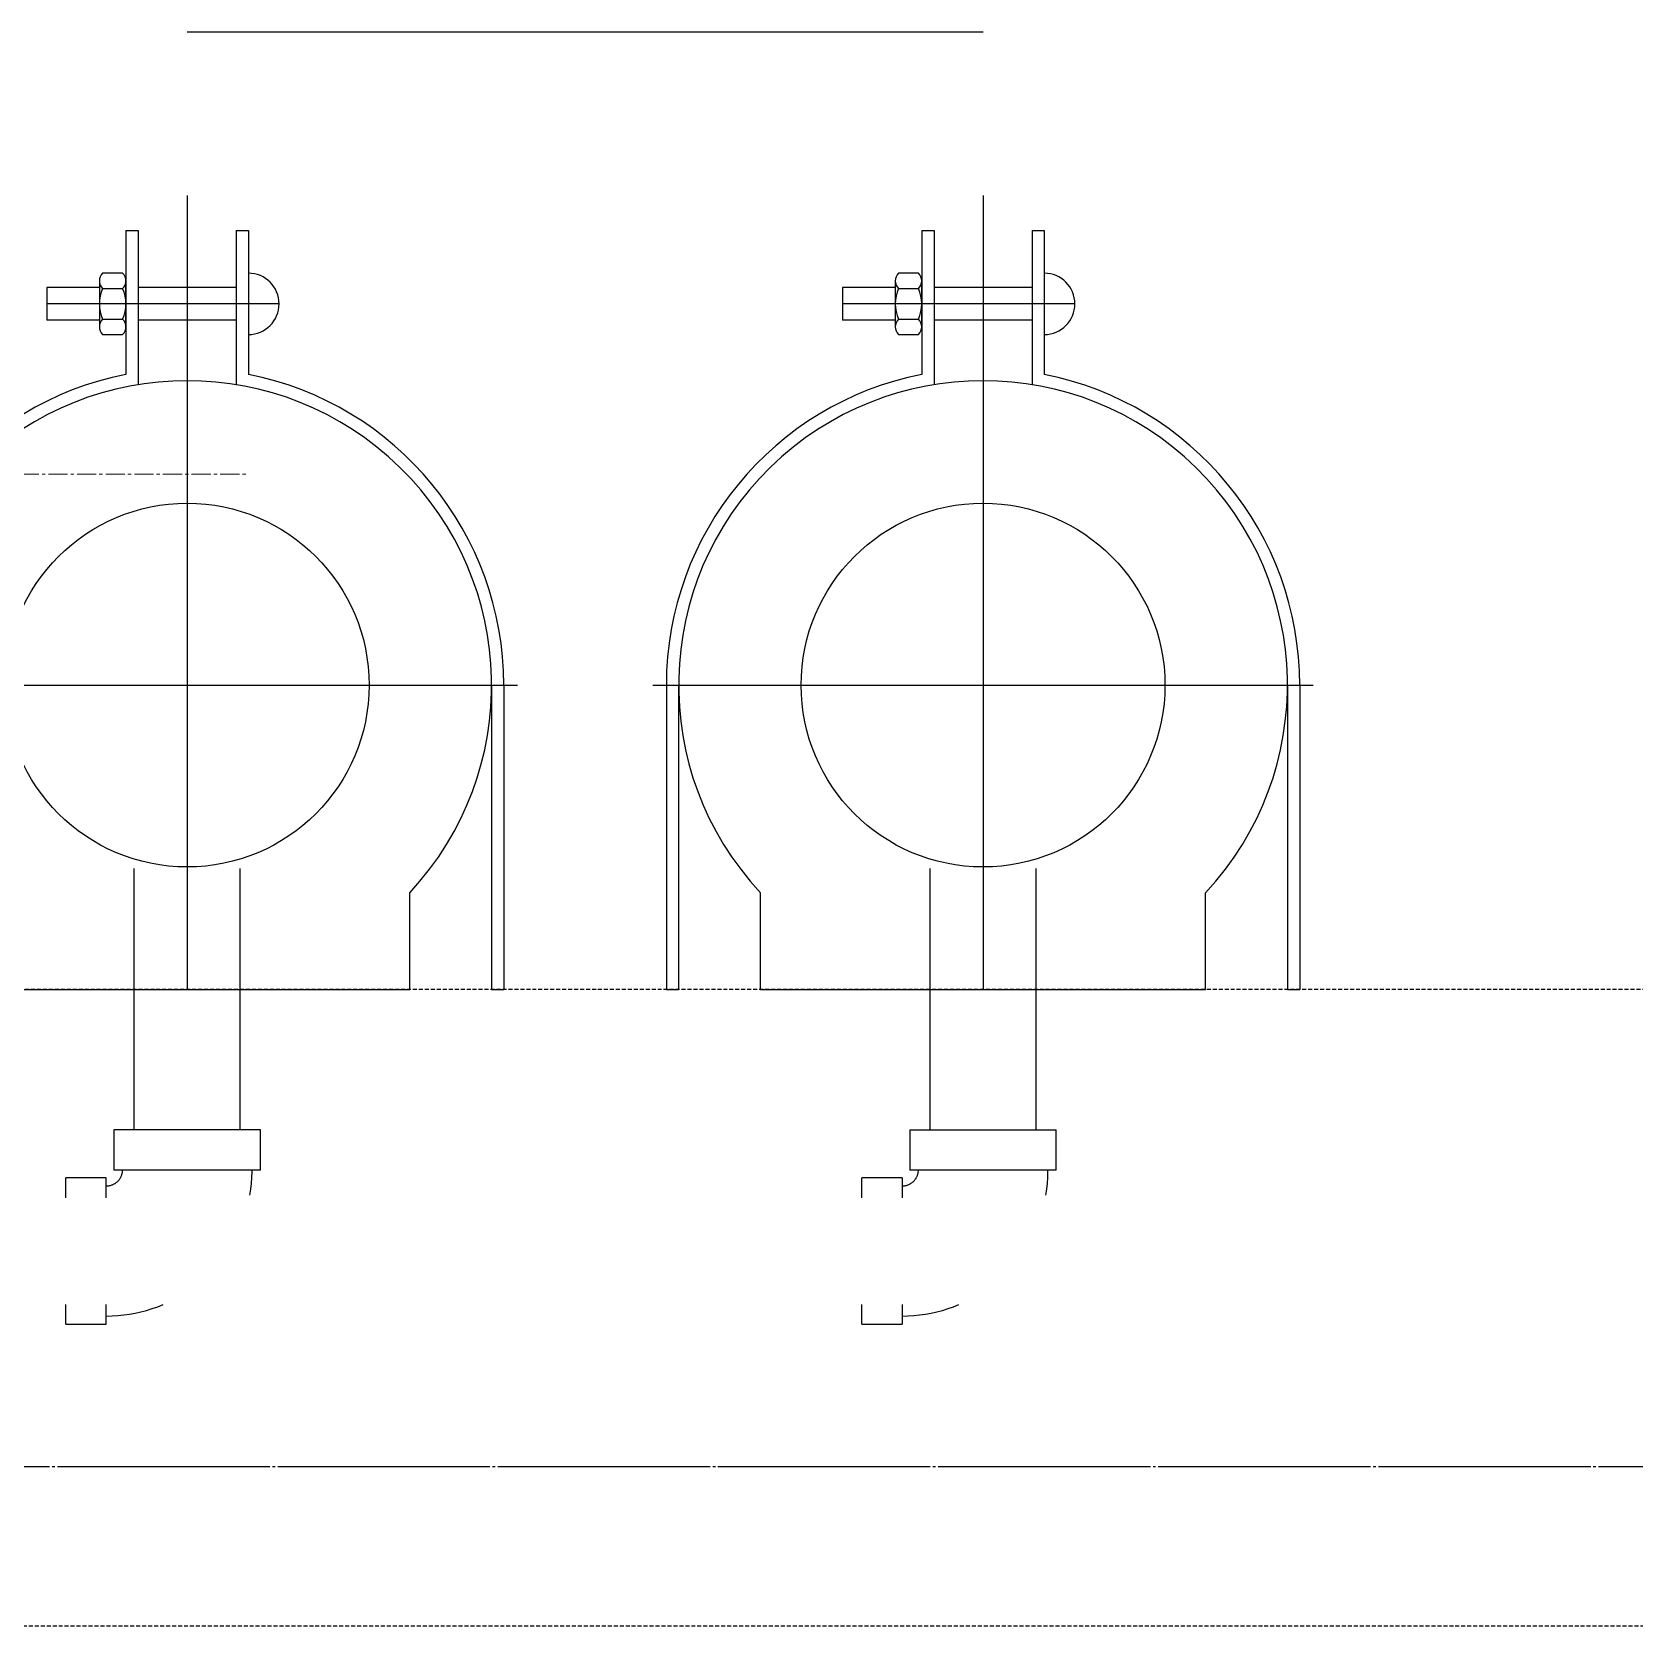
# Model space of a CAD drawing. Extents: x -76427 to 292734, y -42117 to 131250.
# Drawn here: x 10658 to 11161, y -36655 to -36154 of the extents above; entities that cross this region are included whole.
import ezdxf
from ezdxf.xclip import XClip

# ---------------------------------------------------------------- set-up
doc = ezdxf.new("R2010")
doc.units = 0
doc.header["$LTSCALE"] = 10
doc.header["$XCLIPFRAME"] = 2
for name, pattern in [('TPH12-SEC-@E$0$CENTERK5', [6.916, 6.667, -0.083, 0.083, -0.083]), ('XFM7P10PV$0$AP5B-SM-08-FNN-300-A(B)-LB1$0$0-ui-center', [0.9, 0.6, -0.1, 0.1, -0.1]), ('XFM7P10PV$0$AP5B-SM-08-FNN-300-A(B)-LB1$0$RDR1-SM-08-Cnn-D-00$0$CENTER', [50.8, 31.75, -6.35, 6.35, -6.35]), ('XFM7P10PV$0$HIDDEN', [0.375, 0.25, -0.125]), ('XFM7P10PV-200K$0$AP5B-SM-08-FNN-300-A(B)-LB1$0$0-ui-center', [0.9, 0.6, -0.1, 0.1, -0.1]), ('XFM7P10PV-200K$0$AP5B-SM-08-FNN-300-A(B)-LB1$0$RDR1-SM-08-Cnn-D-00$0$CENTER', [50.8, 31.75, -6.35, 6.35, -6.35]), ('XFM7P10PV-200K$0$HIDDEN', [0.375, 0.25, -0.125])]:
    doc.linetypes.add(name, pattern=pattern)
for name, color, linetype in [('TPH12-SEC-@E$0$H-SIN', 252, 'TPH12-SEC-@E$0$CENTERK5'), ('XFM7P10PV$0$AP5B-SM-08-FNN-300-A(B)-LB1$0$0-支架', 252, 'Continuous'), ('XFM7P10PV$0$U-PV-CHR', 252, 'Continuous'), ('XFM7P10PV$0$U-PV-CHS', 252, 'Continuous'), ('XFM7P10PV-200K$0$AP5B-SM-08-FNN-300-A(B)-LB1$0$0-支架', 7, 'Continuous'), ('XFM7P10PV-200K$0$U-PV-CHR', 3, 'Continuous'), ('XFM7P10PV-200K$0$U-PV-CHS', 1, 'Continuous')]:
    doc.layers.add(name, color=color, linetype=linetype)
doc.layers.add('XFM7P10PV$0$AP5B-SM-08-FNN-300-A(B)-LB1$0$PVAC-SUS-CENT-', color=252, linetype='XFM7P10PV$0$AP5B-SM-08-FNN-300-A(B)-LB1$0$0-ui-center', lineweight=5)
doc.layers.add('XFM7P10PV-200K$0$AP5B-SM-08-FNN-300-A(B)-LB1$0$PVAC-SUS-CENT-', color=9, linetype='XFM7P10PV-200K$0$AP5B-SM-08-FNN-300-A(B)-LB1$0$0-ui-center', lineweight=5, true_color=0x808080)

# ---------------------------------------------------------------- blocks, each defined once
blk = doc.blocks.new('TPH12-SEC-@E')
at = {"layer": 'TPH12-SEC-@E$0$H-SIN'}
blk.add_line((49200, 385950), (18729.59, 385950), dxfattribs=at)
blk = doc.blocks.new('XFM7P10PV-200K$0$AP5B-SM-08-FNN-300-A(B)-LB1$0$螺紋_彎頭 - 標準-V58-LB1-PX-X')
for p, q in [((-4636.483, 15983.48), (-4636.483, 15982.21)), ((-4631.883, 15982.21), (-4631.883, 15983.48)), ((-4636.723, 15981.97), (-4637.993, 15981.97)), ((-4637.993, 15977.37), (-4636.723, 15977.37))]:
    blk.add_line(p, q)
at = {"flags": 128}
for points in [[(-4636.223, 15982.21), (-4636.223, 15982.19), (-4636.224, 15982.17), (-4636.226, 15982.15), (-4636.229, 15982.13), (-4636.233, 15982.111), (-4636.237, 15982.091), (-4636.242, 15982.072), (-4636.248, 15982.053), (-4636.255, 15982.034), (-4636.262, 15982.015), (-4636.27, 15981.997), (-4636.279, 15981.979), (-4636.289, 15981.962), (-4636.299, 15981.944), (-4636.31, 15981.928), (-4636.322, 15981.911), (-4636.334, 15981.896), (-4636.347, 15981.88), (-4636.36, 15981.866), (-4636.374, 15981.851), (-4636.389, 15981.838), (-4636.404, 15981.825), (-4636.42, 15981.812), (-4636.436, 15981.8), (-4636.453, 15981.789), (-4636.47, 15981.779), (-4636.487, 15981.769), (-4636.505, 15981.76), (-4636.523, 15981.752), (-4636.542, 15981.744), (-4636.56, 15981.737), (-4636.579, 15981.731), (-4636.599, 15981.726), (-4636.618, 15981.721), (-4636.638, 15981.717), (-4636.657, 15981.714), (-4636.677, 15981.712), (-4636.697, 15981.711), (-4636.717, 15981.71), (-4636.723, 15981.71)], [(-4632.209, 15981.432), (-4632.182, 15981.613), (-4632.162, 15981.795), (-4632.149, 15981.978), (-4632.143, 15982.161), (-4632.143, 15982.21)], [(-4636.723, 15977.63), (-4636.54, 15977.634), (-4636.357, 15977.645), (-4636.174, 15977.663), (-4635.993, 15977.689), (-4635.813, 15977.721), (-4635.634, 15977.761), (-4635.457, 15977.808), (-4635.282, 15977.863), (-4635.109, 15977.924), (-4634.939, 15977.992)]]:
    blk.add_lwpolyline(points, dxfattribs=at)
for centre, major_axis, ratio, start_param, end_param in [((-4634.183, 15983.48), (-2.3, 0), 0.000011, 3.141592, 6.283184), ((-4637.993, 15979.67), (0, 2.3), 0.000001, 5.529771, 6.283197), ((-4636.723, 15979.67), (0, 2.3), 0.000001, 5.529458, 6.283197), ((-4634.183, 15982.21), (-2.3, 0), 0.000011, 3.141592, 6.283184), ((-4637.993, 15979.67), (0, 2.3), 0.000001, 3.141604, 3.896955), ((-4636.723, 15979.67), (0, 2.3), 0.000001, 3.141604, 3.896955)]:
    blk.add_ellipse(centre, major_axis=major_axis, ratio=ratio, start_param=start_param, end_param=end_param)
blk = doc.blocks.new('XFM7P10PV-200K$0$AP5B-SM-08-FNN-300-A(B)-LB1$0$RDR1-SM-08-Cnn-D-00$0$P-Clamp-80A+i30p')
at = {"color": 8, "linetype": 'XFM7P10PV-200K$0$AP5B-SM-08-FNN-300-A(B)-LB1$0$RDR1-SM-08-Cnn-D-00$0$CENTER'}
for p, q in [((0, 194.43), (0, 0)), ((-80.88, 74.55), (80.88, 74.55))]:
    blk.add_line(p, q, dxfattribs=at)
at = {"color": 0, "linetype": 'ByBlock'}
for p, q in [((-15, 185.93), (-15, 150.64)), ((-15, 185.93), (-12, 185.93)), ((-12, 185.93), (-12, 148.13)), ((12, 185.93), (12, 148.13)), ((12, 185.93), (15, 185.93)), ((15, 185.93), (15, 150.64)), ((-21.5, 173.56), (-21.5, 162.3)), ((-15.8, 175.43), (-20.7, 175.43)), ((-15, 162.3), (-15, 173.56)), ((-21.5, 171.93), (-34.39, 171.93)), ((-34.39, 171.93), (-34.39, 163.93)), ((-20.7, 171.68), (-15.8, 171.68)), ((12, 171.93), (-12, 171.93)), ((-21.5, 163.93), (-34.39, 163.93)), ((-20.7, 164.17), (-15.8, 164.17)), ((12, 163.93), (-12, 163.93)), ((-20.7, 160.42), (-15.8, 160.42)), ((-77.55, 74.55), (-77.55, 0)), ((-74.55, 74.55), (-74.55, 0)), ((74.55, 74.55), (74.55, 0)), ((77.55, 74.55), (77.55, 0)), ((-54.5, 0), (-54.5, 23.68)), ((54.5, 0), (54.5, 23.68)), ((-77.55, 0), (-74.55, 0)), ((-54.5, 0), (54.5, 0)), ((74.55, 0), (77.55, 0))]:
    blk.add_line(p, q, dxfattribs=at)
at = {"color": 1, "linetype": 'XFM7P10PV-200K$0$AP5B-SM-08-FNN-300-A(B)-LB1$0$RDR1-SM-08-Cnn-D-00$0$CENTER'}
blk.add_line((22.51, 167.93), (-34.39, 167.93), dxfattribs=at)
at = {"color": 0, "linetype": 'ByBlock'}
blk.add_circle((0, 74.55), 44.55, dxfattribs=at)
for centre, radius, start, end in [((-18.9, 173.56), 2.6, 133.818, 226.182), ((-17.6, 173.56), 2.6, 313.818, 46.182), ((15, 167.93), 7.51, 270, 90), ((-12.3, 167.93), 9.2, 155.9322, 204.0678), ((-24.2, 167.93), 9.2, 335.9322, 24.0678), ((-18.9, 162.3), 2.6, 133.818, 226.182), ((-17.6, 162.3), 2.6, 313.818, 46.182), ((0, 74.55), 77.55, 101.1526, 180), ((0, 74.55), 77.55, 0, 78.8474), ((0, 74.55), 74.55, 316.9747, 223.0253)]:
    blk.add_arc(centre, radius, start, end, dxfattribs=at)
blk = doc.blocks.new('XFM7P10PV-200K$0$AP5B-SM-08-FNN-300-A(B)-LB1$0$螺紋_彎頭 - 標準-V19-LB1-PX-X')
for p, q in [((-4611.483, 15983.48), (-4611.483, 15982.21)), ((-4611.483, 15983.48), (-4606.883, 15983.48)), ((-4606.883, 15982.21), (-4606.883, 15983.48)), ((-4611.723, 15981.97), (-4612.993, 15981.97)), ((-4612.993, 15981.345), (-4612.993, 15981.97)), ((-4611.723, 15981.97), (-4611.723, 15981.345)), ((-4606.883, 15982.21), (-4611.483, 15982.21)), ((-4612.993, 15977.37), (-4612.993, 15977.994)), ((-4611.723, 15977.994), (-4611.723, 15977.37)), ((-4612.993, 15977.37), (-4611.723, 15977.37))]:
    blk.add_line(p, q)
at = {"flags": 128}
for points in [[(-4611.223, 15982.21), (-4611.223, 15982.19), (-4611.224, 15982.17), (-4611.226, 15982.15), (-4611.229, 15982.13), (-4611.233, 15982.111), (-4611.237, 15982.091), (-4611.242, 15982.072), (-4611.248, 15982.053), (-4611.255, 15982.034), (-4611.262, 15982.015), (-4611.27, 15981.997), (-4611.279, 15981.979), (-4611.289, 15981.962), (-4611.299, 15981.944), (-4611.31, 15981.928), (-4611.322, 15981.911), (-4611.334, 15981.896), (-4611.347, 15981.88), (-4611.36, 15981.866), (-4611.374, 15981.851), (-4611.389, 15981.838), (-4611.404, 15981.825), (-4611.42, 15981.812), (-4611.436, 15981.8), (-4611.453, 15981.789), (-4611.47, 15981.779), (-4611.487, 15981.769), (-4611.505, 15981.76), (-4611.523, 15981.752), (-4611.542, 15981.744), (-4611.56, 15981.737), (-4611.579, 15981.731), (-4611.599, 15981.726), (-4611.618, 15981.721), (-4611.638, 15981.717), (-4611.657, 15981.714), (-4611.677, 15981.712), (-4611.697, 15981.711), (-4611.717, 15981.71), (-4611.723, 15981.71)], [(-4607.209, 15981.432), (-4607.182, 15981.613), (-4607.162, 15981.795), (-4607.149, 15981.978), (-4607.143, 15982.161), (-4607.143, 15982.21)], [(-4611.723, 15977.63), (-4611.54, 15977.634), (-4611.357, 15977.645), (-4611.174, 15977.663), (-4610.993, 15977.689), (-4610.813, 15977.721), (-4610.634, 15977.761), (-4610.457, 15977.808), (-4610.282, 15977.863), (-4610.109, 15977.924), (-4609.939, 15977.992)]]:
    blk.add_lwpolyline(points, dxfattribs=at)
blk = doc.blocks.new('XFM7P10PV-200K')
blk.add_line((10956.63, -36153.8), (10706.61, -36153.8))
at = {"layer": 'XFM7P10PV-200K$0$AP5B-SM-08-FNN-300-A(B)-LB1$0$0-支架', "linetype": 'XFM7P10PV-200K$0$HIDDEN', "ltscale": 0.5, "elevation": 0}
blk.add_lwpolyline([(11450.05, -36454.63), (9200, -36454.63), (9200, -36654.63), (11450.05, -36654.63)], close=True, dxfattribs=at)
at = {"layer": 'XFM7P10PV-200K$0$AP5B-SM-08-FNN-300-A(B)-LB1$0$PVAC-SUS-CENT-', "color": 1}
blk.add_line((9925.02, -36292.71), (10725.02, -36292.71), dxfattribs=at)
at = {"layer": 'XFM7P10PV-200K$0$U-PV-CHR'}
for p, q in [((10689.91, -36416.65), (10689.91, -36498.75)), ((10723.31, -36498.75), (10723.31, -36416.65))]:
    blk.add_line(p, q, dxfattribs=at)
at = {"layer": 'XFM7P10PV-200K$0$U-PV-CHS'}
for p, q in [((10939.93, -36416.65), (10939.93, -36498.75)), ((10973.33, -36498.75), (10973.33, -36416.65))]:
    blk.add_line(p, q, dxfattribs=at)
at = {"layer": 'XFM7P10PV-200K$0$U-PV-CHR'}
for name, p, xscale, yscale, zscale in [('XFM7P10PV-200K$0$AP5B-SM-08-FNN-300-A(B)-LB1$0$RDR1-SM-08-Cnn-D-00$0$P-Clamp-80A+i30p', (10706.61, -36454.63), 1.282828282827813, 1.282828282827813, 1.282828282827813), ('XFM7P10PV-200K$0$AP5B-SM-08-FNN-300-A(B)-LB1$0$螺紋_彎頭 - 標準-V58-LB1-PX-X', (57048.44, -196333.55), 10, 10, 10)]:
    blk.add_blockref(name, p, dxfattribs=dict(at, xscale=xscale, yscale=yscale, zscale=zscale))
at = {"layer": 'XFM7P10PV-200K$0$U-PV-CHS'}
for name, p, xscale, yscale, zscale in [('XFM7P10PV-200K$0$AP5B-SM-08-FNN-300-A(B)-LB1$0$RDR1-SM-08-Cnn-D-00$0$P-Clamp-80A+i30p', (10956.63, -36454.63), 1.282828282827813, 1.282828282827813, 1.282828282827813), ('XFM7P10PV-200K$0$AP5B-SM-08-FNN-300-A(B)-LB1$0$螺紋_彎頭 - 標準-V19-LB1-PX-X', (57048.46, -196333.55), 10, 10, 10)]:
    blk.add_blockref(name, p, dxfattribs=dict(at, xscale=xscale, yscale=yscale, zscale=zscale))
blk = doc.blocks.new('XFM7P10PV$0$AP5B-SM-08-FNN-300-A(B)-LB1$0$螺紋_彎頭 - 標準-V58-LB1-PX-X')
for p, q in [((-4636.483, 15983.48), (-4636.483, 15982.21)), ((-4631.883, 15982.21), (-4631.883, 15983.48)), ((-4636.723, 15981.97), (-4637.993, 15981.97)), ((-4637.993, 15977.37), (-4636.723, 15977.37))]:
    blk.add_line(p, q)
at = {"flags": 128}
for points in [[(-4636.223, 15982.21), (-4636.223, 15982.19), (-4636.224, 15982.17), (-4636.226, 15982.15), (-4636.229, 15982.13), (-4636.233, 15982.111), (-4636.237, 15982.091), (-4636.242, 15982.072), (-4636.248, 15982.053), (-4636.255, 15982.034), (-4636.262, 15982.015), (-4636.27, 15981.997), (-4636.279, 15981.979), (-4636.289, 15981.962), (-4636.299, 15981.944), (-4636.31, 15981.928), (-4636.322, 15981.911), (-4636.334, 15981.896), (-4636.347, 15981.88), (-4636.36, 15981.866), (-4636.374, 15981.851), (-4636.389, 15981.838), (-4636.404, 15981.825), (-4636.42, 15981.812), (-4636.436, 15981.8), (-4636.453, 15981.789), (-4636.47, 15981.779), (-4636.487, 15981.769), (-4636.505, 15981.76), (-4636.523, 15981.752), (-4636.542, 15981.744), (-4636.56, 15981.737), (-4636.579, 15981.731), (-4636.599, 15981.726), (-4636.618, 15981.721), (-4636.638, 15981.717), (-4636.657, 15981.714), (-4636.677, 15981.712), (-4636.697, 15981.711), (-4636.717, 15981.71), (-4636.723, 15981.71)], [(-4632.209, 15981.432), (-4632.182, 15981.613), (-4632.162, 15981.795), (-4632.149, 15981.978), (-4632.143, 15982.161), (-4632.143, 15982.21)], [(-4636.723, 15977.63), (-4636.54, 15977.634), (-4636.357, 15977.645), (-4636.174, 15977.663), (-4635.993, 15977.689), (-4635.813, 15977.721), (-4635.634, 15977.761), (-4635.457, 15977.808), (-4635.282, 15977.863), (-4635.109, 15977.924), (-4634.939, 15977.992)]]:
    blk.add_lwpolyline(points, dxfattribs=at)
for centre, major_axis, ratio, start_param, end_param in [((-4634.183, 15983.48), (-2.3, 0), 0.000011, 3.141592, 6.283184), ((-4637.993, 15979.67), (0, 2.3), 0.000001, 5.529771, 6.283197), ((-4636.723, 15979.67), (0, 2.3), 0.000001, 5.529458, 6.283197), ((-4634.183, 15982.21), (-2.3, 0), 0.000011, 3.141592, 6.283184), ((-4637.993, 15979.67), (0, 2.3), 0.000001, 3.141604, 3.896955), ((-4636.723, 15979.67), (0, 2.3), 0.000001, 3.141604, 3.896955)]:
    blk.add_ellipse(centre, major_axis=major_axis, ratio=ratio, start_param=start_param, end_param=end_param)
blk = doc.blocks.new('XFM7P10PV$0$AP5B-SM-08-FNN-300-A(B)-LB1$0$RDR1-SM-08-Cnn-D-00$0$P-Clamp-80A+i30p')
at = {"color": 8, "linetype": 'XFM7P10PV$0$AP5B-SM-08-FNN-300-A(B)-LB1$0$RDR1-SM-08-Cnn-D-00$0$CENTER'}
for p, q in [((0, 194.43), (0, 0)), ((-80.88, 74.55), (80.88, 74.55))]:
    blk.add_line(p, q, dxfattribs=at)
at = {"color": 0, "linetype": 'ByBlock'}
for p, q in [((-15, 185.93), (-15, 150.64)), ((-15, 185.93), (-12, 185.93)), ((-12, 185.93), (-12, 148.13)), ((12, 185.93), (12, 148.13)), ((12, 185.93), (15, 185.93)), ((15, 185.93), (15, 150.64)), ((-21.5, 173.56), (-21.5, 162.3)), ((-15.8, 175.43), (-20.7, 175.43)), ((-15, 162.3), (-15, 173.56)), ((-21.5, 171.93), (-34.39, 171.93)), ((-34.39, 171.93), (-34.39, 163.93)), ((-20.7, 171.68), (-15.8, 171.68)), ((12, 171.93), (-12, 171.93)), ((-21.5, 163.93), (-34.39, 163.93)), ((-20.7, 164.17), (-15.8, 164.17)), ((12, 163.93), (-12, 163.93)), ((-20.7, 160.42), (-15.8, 160.42)), ((-77.55, 74.55), (-77.55, 0)), ((-74.55, 74.55), (-74.55, 0)), ((74.55, 74.55), (74.55, 0)), ((77.55, 74.55), (77.55, 0)), ((-54.5, 0), (-54.5, 23.68)), ((54.5, 0), (54.5, 23.68)), ((-77.55, 0), (-74.55, 0)), ((-54.5, 0), (54.5, 0)), ((74.55, 0), (77.55, 0))]:
    blk.add_line(p, q, dxfattribs=at)
at = {"color": 1, "linetype": 'XFM7P10PV$0$AP5B-SM-08-FNN-300-A(B)-LB1$0$RDR1-SM-08-Cnn-D-00$0$CENTER'}
blk.add_line((22.51, 167.93), (-34.39, 167.93), dxfattribs=at)
at = {"color": 0, "linetype": 'ByBlock'}
blk.add_circle((0, 74.55), 44.55, dxfattribs=at)
for centre, radius, start, end in [((-18.9, 173.56), 2.6, 133.818, 226.182), ((-17.6, 173.56), 2.6, 313.818, 46.182), ((15, 167.93), 7.51, 270, 90), ((-12.3, 167.93), 9.2, 155.9322, 204.0678), ((-24.2, 167.93), 9.2, 335.9322, 24.0678), ((-18.9, 162.3), 2.6, 133.818, 226.182), ((-17.6, 162.3), 2.6, 313.818, 46.182), ((0, 74.55), 77.55, 101.1526, 180), ((0, 74.55), 77.55, 0, 78.8474), ((0, 74.55), 74.55, 316.9747, 223.0253)]:
    blk.add_arc(centre, radius, start, end, dxfattribs=at)
blk = doc.blocks.new('XFM7P10PV$0$AP5B-SM-08-FNN-300-A(B)-LB1$0$螺紋_彎頭 - 標準-V19-LB1-PX-X')
for p, q in [((-4611.483, 15983.48), (-4611.483, 15982.21)), ((-4611.483, 15983.48), (-4606.883, 15983.48)), ((-4606.883, 15982.21), (-4606.883, 15983.48)), ((-4611.723, 15981.97), (-4612.993, 15981.97)), ((-4612.993, 15981.345), (-4612.993, 15981.97)), ((-4611.723, 15981.97), (-4611.723, 15981.345)), ((-4606.883, 15982.21), (-4611.483, 15982.21)), ((-4612.993, 15977.37), (-4612.993, 15977.994)), ((-4611.723, 15977.994), (-4611.723, 15977.37)), ((-4612.993, 15977.37), (-4611.723, 15977.37))]:
    blk.add_line(p, q)
at = {"flags": 128}
for points in [[(-4611.223, 15982.21), (-4611.223, 15982.19), (-4611.224, 15982.17), (-4611.226, 15982.15), (-4611.229, 15982.13), (-4611.233, 15982.111), (-4611.237, 15982.091), (-4611.242, 15982.072), (-4611.248, 15982.053), (-4611.255, 15982.034), (-4611.262, 15982.015), (-4611.27, 15981.997), (-4611.279, 15981.979), (-4611.289, 15981.962), (-4611.299, 15981.944), (-4611.31, 15981.928), (-4611.322, 15981.911), (-4611.334, 15981.896), (-4611.347, 15981.88), (-4611.36, 15981.866), (-4611.374, 15981.851), (-4611.389, 15981.838), (-4611.404, 15981.825), (-4611.42, 15981.812), (-4611.436, 15981.8), (-4611.453, 15981.789), (-4611.47, 15981.779), (-4611.487, 15981.769), (-4611.505, 15981.76), (-4611.523, 15981.752), (-4611.542, 15981.744), (-4611.56, 15981.737), (-4611.579, 15981.731), (-4611.599, 15981.726), (-4611.618, 15981.721), (-4611.638, 15981.717), (-4611.657, 15981.714), (-4611.677, 15981.712), (-4611.697, 15981.711), (-4611.717, 15981.71), (-4611.723, 15981.71)], [(-4607.209, 15981.432), (-4607.182, 15981.613), (-4607.162, 15981.795), (-4607.149, 15981.978), (-4607.143, 15982.161), (-4607.143, 15982.21)], [(-4611.723, 15977.63), (-4611.54, 15977.634), (-4611.357, 15977.645), (-4611.174, 15977.663), (-4610.993, 15977.689), (-4610.813, 15977.721), (-4610.634, 15977.761), (-4610.457, 15977.808), (-4610.282, 15977.863), (-4610.109, 15977.924), (-4609.939, 15977.992)]]:
    blk.add_lwpolyline(points, dxfattribs=at)
blk = doc.blocks.new('XFM7P10PV')
blk.add_line((10956.63, -36153.8), (10706.61, -36153.8))
at = {"layer": 'XFM7P10PV$0$AP5B-SM-08-FNN-300-A(B)-LB1$0$0-支架', "linetype": 'XFM7P10PV$0$HIDDEN', "ltscale": 0.5, "elevation": 0}
blk.add_lwpolyline([(11450.05, -36454.63), (9200, -36454.63), (9200, -36654.63), (11450.05, -36654.63)], close=True, dxfattribs=at)
at = {"layer": 'XFM7P10PV$0$AP5B-SM-08-FNN-300-A(B)-LB1$0$PVAC-SUS-CENT-', "color": 1}
blk.add_line((9925.02, -36292.71), (10725.02, -36292.71), dxfattribs=at)
at = {"layer": 'XFM7P10PV$0$U-PV-CHR'}
for p, q in [((10689.91, -36416.65), (10689.91, -36498.75)), ((10723.31, -36498.75), (10723.31, -36416.65))]:
    blk.add_line(p, q, dxfattribs=at)
at = {"layer": 'XFM7P10PV$0$U-PV-CHS'}
for p, q in [((10939.93, -36416.65), (10939.93, -36498.75)), ((10973.33, -36498.75), (10973.33, -36416.65))]:
    blk.add_line(p, q, dxfattribs=at)
at = {"layer": 'XFM7P10PV$0$U-PV-CHR'}
for name, p, xscale, yscale, zscale in [('XFM7P10PV$0$AP5B-SM-08-FNN-300-A(B)-LB1$0$RDR1-SM-08-Cnn-D-00$0$P-Clamp-80A+i30p', (10706.61, -36454.63), 1.282828282827813, 1.282828282827813, 1.282828282827813), ('XFM7P10PV$0$AP5B-SM-08-FNN-300-A(B)-LB1$0$螺紋_彎頭 - 標準-V58-LB1-PX-X', (57048.44, -196333.55), 10, 10, 10)]:
    blk.add_blockref(name, p, dxfattribs=dict(at, xscale=xscale, yscale=yscale, zscale=zscale))
at = {"layer": 'XFM7P10PV$0$U-PV-CHS'}
for name, p, xscale, yscale, zscale in [('XFM7P10PV$0$AP5B-SM-08-FNN-300-A(B)-LB1$0$RDR1-SM-08-Cnn-D-00$0$P-Clamp-80A+i30p', (10956.63, -36454.63), 1.282828282827813, 1.282828282827813, 1.282828282827813), ('XFM7P10PV$0$AP5B-SM-08-FNN-300-A(B)-LB1$0$螺紋_彎頭 - 標準-V19-LB1-PX-X', (57048.46, -196333.55), 10, 10, 10)]:
    blk.add_blockref(name, p, dxfattribs=dict(at, xscale=xscale, yscale=yscale, zscale=zscale))

msp = doc.modelspace()

# ---------------------------------------------------------------- block references
for name in ['XFM7P10PV', 'XFM7P10PV-200K']:
    msp.add_blockref(name, (0, 0))
ref = msp.add_blockref('TPH12-SEC-@E', (-29200, -422554.63))
XClip(ref).set_block_clipping_path([(33964.7926547826, 380750.0000000001), (50300, 392150)])

doc.saveas('drawing.dxf')
